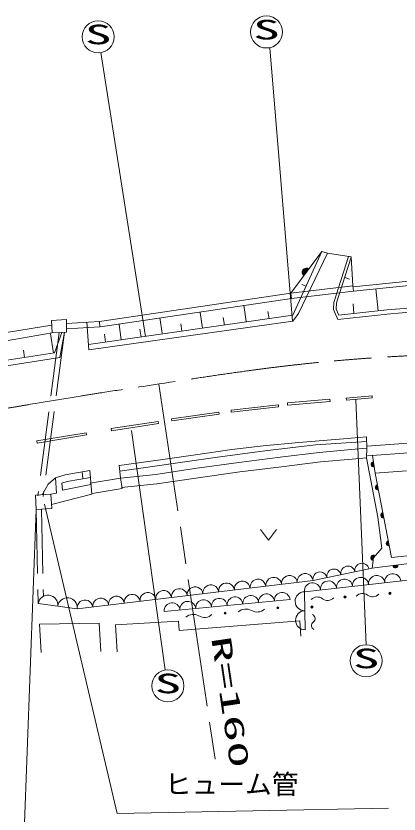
# Model space of a CAD drawing. Units: millimetres, scale not verified. Extents: x 40000 to 680000, y 20000 to 380000.
# Drawn here: x 214070 to 249894, y 263288 to 338031 of the extents above; entities that cross this region are included whole.
import ezdxf
from ezdxf.enums import TextEntityAlignment as Align

# ---------------------------------------------------------------- set-up
doc = ezdxf.new("R2010")
doc.units = ezdxf.units.MM
doc.header["$LTSCALE"] = 1000
doc.linetypes.add('CHAIN', pattern=[18.5, 12, -1.5, 3.5, -1.5])
doc.linetypes.add('DASHED', pattern=[7.5, 6, -1.5])
for name, color, linetype, lineweight in [('M-BGD', 7, 'Continuous', 13), ('M-BMK', 2, 'CHAIN', 13), ('M-STR-HTXT', 7, 'Continuous', 13)]:
    doc.layers.add(name, color=color, linetype=linetype, lineweight=lineweight)
doc.styles.add('ＭＳ ゴシック', font='')
doc.styles.get('ＭＳ ゴシック').set_extended_font_data('MS Gothic')

msp = doc.modelspace()

# ---------------------------------------------------------------- linework, layer by layer
at = {"layer": 'M-BGD'}
for p, q in [((239776, 312058), (242681, 315963)), ((242681, 315963), (239962, 310000)), ((240486, 310161), (243210, 315813)), ((243210, 315813), (242681, 315963)), ((245425, 315470), (243210, 315813)), ((243811, 311207), (245182, 315508)), ((245421, 315432), (244058, 311160)), ((245584, 312748), (245425, 315470)), ((245275, 313378), (244820, 313550)), ((245602, 312649), (250814, 313184)), ((240811, 312896), (241201, 312718)), ((245584, 312748), (245643, 312252)), ((245643, 312252), (250846, 312785)), ((247726, 312465), (247945, 310409)), ((221895, 309419), (239776, 312058)), ((239776, 312058), (239849, 311563)), ((221968, 308924), (239849, 311563)), ((235392, 310931), (235607, 309431)), ((243764, 310525), (243811, 311207)), ((244058, 311160), (244018, 310570)), ((245611, 311061), (245682, 310168)), ((231299, 310248), (231509, 308783)), ((237639, 310368), (237738, 309681)), ((244175, 309605), (243764, 310525)), ((244018, 310570), (244265, 310017)), ((244265, 310017), (248744, 310494)), ((248744, 310494), (252198, 310796)), ((252220, 310397), (248783, 310096)), ((217388, 309520), (218800, 309614)), ((217453, 308344), (217388, 309520)), ((218800, 309614), (218810, 308427)), ((239962, 310000), (220857, 307258)), ((220896, 306762), (239959, 309448)), ((227736, 308331), (227527, 309745)), ((233459, 309778), (233559, 309081)), ((239959, 309448), (240486, 310161)), ((248783, 310096), (244175, 309605)), ((172581, 301964), (217413, 309068)), ((220896, 306762), (220692, 309362)), ((221895, 309419), (221924, 308920)), ((223705, 309135), (223911, 307696)), ((225667, 308688), (225771, 307963)), ((229495, 309196), (229593, 308512)), ((217453, 308344), (198876, 305181)), ((217307, 308275), (217587, 306465)), ((218810, 308427), (217453, 308344)), ((217684, 306480), (218347, 308399)), ((218164, 306032), (218613, 308415)), ((222336, 308241), (222444, 307486)), ((201095, 303917), (217684, 306480)), ((214761, 306726), (214866, 306045)), ((198510, 303002), (218164, 306032)), ((239450, 301791), (243426, 302131)), ((243426, 302131), (243443, 301932)), ((244959, 302236), (247370, 302469)), ((244959, 302236), (244979, 302037)), ((244979, 302037), (247390, 302270)), ((247370, 302469), (247390, 302270)), ((234187, 301118), (238607, 301612)), ((234209, 300919), (238629, 301414)), ((238607, 301612), (238629, 301414)), ((239450, 301791), (239467, 301592)), ((239467, 301592), (243443, 301932)), ((228626, 300311), (233050, 300921)), ((228654, 300113), (233077, 300723)), ((233050, 300921), (233077, 300723)), ((234187, 301118), (234209, 300919)), ((222968, 299382), (227376, 300065)), ((222999, 299184), (227407, 299868)), ((227376, 300065), (227407, 299868)), ((228626, 300311), (228654, 300113)), ((216016, 298225), (220630, 298985)), ((220630, 298985), (220663, 298787)), ((222968, 299382), (222999, 299184)), ((216016, 298225), (216048, 298028)), ((216048, 298028), (220663, 298787)), ((240518, 298069), (244699, 298430)), ((244699, 298430), (246841, 298614)), ((246841, 298614), (246890, 297552)), ((234253, 297435), (237199, 297761)), ((237199, 297761), (240518, 298069)), ((237342, 297306), (242088, 297861)), ((242088, 297861), (246861, 298176)), ((245426, 297432), (246890, 297552)), ((246890, 297552), (246852, 296634)), ((227597, 296448), (230863, 296938)), ((230863, 296938), (234253, 297435)), ((232688, 296670), (237342, 297306)), ((238790, 296699), (242440, 297160)), ((242440, 297160), (245426, 297432)), ((247399, 296873), (247672, 295198)), ((223724, 295931), (227597, 296448)), ((223786, 295396), (232688, 296670)), ((230760, 295644), (234904, 296224)), ((234904, 296224), (238790, 296699)), ((238901, 295806), (242538, 296265)), ((242538, 296265), (245503, 296535)), ((245503, 296535), (246852, 296634)), ((246852, 296634), (247901, 291104)), ((218662, 295056), (220992, 295477)), ((220274, 295347), (220319, 294673)), ((220992, 295477), (221159, 293238)), ((223858, 294764), (223724, 295931)), ((227144, 295097), (230760, 295644)), ((230890, 294754), (235021, 295331)), ((235021, 295331), (238901, 295806)), ((250589, 295444), (247672, 295198)), ((217080, 294176), (217768, 294766)), ((217768, 294766), (218662, 295056)), ((217779, 294769), (217872, 293354)), ((221042, 294798), (218849, 294418)), ((223842, 294753), (227144, 295097)), ((224007, 293767), (223858, 294764)), ((227258, 294204), (230890, 294754)), ((247672, 295198), (249201, 287329)), ((216511, 293183), (217080, 294176)), ((218849, 294418), (218369, 294291)), ((218369, 294291), (218410, 293631)), ((218410, 293631), (221058, 294155)), ((223935, 293858), (227258, 294204)), ((215888, 293145), (217336, 293234)), ((215963, 291814), (215888, 293145)), ((217872, 293354), (217336, 293234)), ((217336, 293234), (217414, 291904)), ((221159, 293238), (217393, 292264)), ((217414, 291904), (215963, 291814)), ((247901, 291104), (248282, 288179)), ((236930, 289949), (237680, 288949)), ((237680, 288949), (238430, 289949)), ((248282, 288179), (247496, 287291)), ((247496, 287291), (247398, 286320)), ((249201, 287329), (252758, 287676)), ((241852, 285158), (247398, 286320)), ((247356, 286311), (251757, 286858)), ((241852, 285158), (219786, 282504)), ((219786, 282504), (241852, 285158)), ((251559, 285298), (241047, 284107)), ((241047, 284107), (251559, 285298)), ((241047, 284107), (241125, 280552)), ((241125, 280552), (241047, 284107)), ((239704, 283371), (227936, 282265)), ((227936, 282265), (239704, 283371)), ((219786, 282504), (216155, 282991)), ((216155, 282991), (219786, 282504)), ((216268, 281062), (221846, 281152)), ((216419, 278418), (216268, 281062)), ((221846, 281152), (222020, 278521)), ((223366, 281003), (229275, 281343)), ((229275, 281343), (229328, 280484)), ((229328, 280484), (240617, 281393)), ((240617, 281393), (240719, 279936)), ((223534, 278476), (223366, 281003))]:
    msp.add_line(p, q, dxfattribs=at)
at = {"layer": 'M-BGD', "linetype": 'DASHED'}
for p, q in [((239776, 312058), (245584, 312748)), ((239835, 311561), (245643, 312252)), ((218793, 309238), (221895, 309419)), ((218822, 308739), (221924, 308920)), ((218099, 308383), (216116, 293090)), ((218613, 308415), (216612, 293032)), ((246881, 297739), (250728, 298010)), ((246945, 296841), (250791, 297112)), ((221015, 294282), (223842, 294753)), ((221180, 293295), (224007, 293767)), ((215963, 291814), (216155, 282991)), ((216463, 291825), (216640, 283694))]:
    msp.add_line(p, q, dxfattribs=at)
at = {"layer": 'M-BGD'}
for centre, radius in [((249044, 283952), 100), ((244839, 283622), 100), ((244839, 283622), 50), ((249044, 283952), 50), ((238555, 282596), 100), ((238555, 282596), 50), ((241749, 282672), 100), ((241749, 282672), 50), ((233633, 282097), 100), ((233633, 282097), 50)]:
    msp.add_circle(centre, radius, dxfattribs=at)
for centre, radius, start, end in [((241228, 314010), 400, 53.35123, 233.35123), ((241228, 314010), 400, 53.35123, 233.35123), ((241228, 314010), 350, 53.35123, 233.35123), ((241228, 314010), 300, 53.35123, 233.35123), ((241228, 314010), 250, 53.35123, 233.35123), ((241228, 314010), 200, 53.35123, 233.35123), ((241228, 314010), 150, 53.35123, 233.35123), ((241228, 314010), 100, 53.35123, 233.35123), ((241228, 314010), 50, 53.35123, 233.35123), ((247535, 296036), 250, 99.26083, 279.26083), ((247535, 296036), 200, 99.26083, 279.26083), ((247535, 296036), 150, 99.26083, 279.26083), ((247535, 296036), 100, 99.26083, 279.26083), ((247535, 296036), 50, 99.26083, 279.26083), ((247927, 293886), 250, 101.00112, 281.00112), ((247927, 293886), 200, 101.00112, 281.00112), ((247927, 293886), 150, 101.00112, 281.00112), ((247927, 293886), 100, 101.00112, 281.00112), ((247927, 293886), 50, 101.00112, 281.00112), ((248437, 291263), 250, 101.00112, 281.00112), ((248437, 291263), 200, 101.00112, 281.00112), ((248437, 291263), 150, 101.00112, 281.00112), ((248437, 291263), 100, 101.00112, 281.00112), ((248437, 291263), 50, 101.00112, 281.00112), ((248946, 288641), 250, 101.00112, 281.00112), ((248946, 288641), 200, 101.00112, 281.00112), ((248946, 288641), 150, 101.00112, 281.00112), ((248946, 288641), 100, 101.00112, 281.00112), ((248946, 288641), 50, 101.00112, 281.00112), ((247513, 287289), 250, 72.81629, 252.81629), ((247513, 287289), 200, 72.81629, 252.81629), ((247513, 287289), 150, 72.81629, 252.81629), ((247513, 287289), 100, 72.81629, 252.81629), ((247513, 287289), 50, 72.81629, 252.81629), ((245120, 285838), 668, 11.7535, 191.7535), ((246428, 286110), 668, 11.7535, 191.7535), ((249556, 286585), 250, 187.08638, 7.08638), ((249556, 286585), 200, 187.08638, 7.08638), ((249556, 286585), 150, 187.08638, 7.08638), ((249556, 286585), 100, 187.08638, 7.08638), ((249556, 286585), 50, 187.08638, 7.08638), ((239645, 284892), 741, 6.85667, 186.85667), ((241116, 285069), 741, 6.85667, 186.85667), ((242505, 285294), 668, 11.7535, 191.7535), ((243813, 285566), 668, 11.7535, 191.7535), ((247805, 284873), 756, 6.46287, 186.46287), ((249307, 285043), 756, 6.46287, 186.46287), ((233761, 284185), 741, 6.85667, 186.85667), ((235232, 284362), 741, 6.85667, 186.85667), ((236703, 284538), 741, 6.85667, 186.85667), ((238174, 284715), 741, 6.85667, 186.85667), ((241798, 284192), 756, 6.46287, 186.46287), ((243299, 284362), 756, 6.46287, 186.46287), ((244801, 284533), 756, 6.46287, 186.46287), ((246303, 284703), 756, 6.46287, 186.46287), ((226406, 283300), 741, 6.85667, 186.85667), ((227877, 283477), 741, 6.85667, 186.85667), ((229348, 283654), 741, 6.85667, 186.85667), ((230819, 283831), 741, 6.85667, 186.85667), ((232290, 284008), 741, 6.85667, 186.85667), ((238969, 283301), 739, 5.36777, 185.36777), ((241066, 283218), 889, 91.255, 271.255), ((217063, 282870), 916, 352.36201, 172.36201), ((218878, 282626), 916, 352.36201, 172.36201), ((220522, 282593), 741, 6.85667, 186.85667), ((221993, 282770), 741, 6.85667, 186.85667), ((223464, 282946), 741, 6.85667, 186.85667), ((224935, 283123), 741, 6.85667, 186.85667), ((231614, 282610), 739, 5.36777, 185.36777), ((233085, 282749), 739, 5.36777, 185.36777), ((234556, 282887), 739, 5.36777, 185.36777), ((236027, 283025), 739, 5.36777, 185.36777), ((237498, 283163), 739, 5.36777, 185.36777), ((242257, 282823), 795, 52.94231, 136.02706), ((243215, 284092), 795, 232.94231, 316.02706), ((246462, 283153), 795, 52.94231, 136.02706), ((247421, 284422), 795, 232.94231, 316.02706), ((228672, 282334), 739, 5.36777, 185.36777), ((230143, 282472), 739, 5.36777, 185.36777), ((230644, 280933), 1056, 59.95099, 131.64348), ((231701, 282761), 1056, 239.95099, 311.64348), ((235565, 281433), 1056, 59.95099, 131.64348), ((236623, 283261), 1056, 239.95099, 311.64348), ((241105, 281441), 889, 91.255, 271.255), ((241634, 281599), 411, 306.11312, 64.29259), ((242119, 280934), 411, 126.11312, 244.29259)]:
    msp.add_arc(centre, radius, start, end, dxfattribs=at)
at = {"layer": 'M-BMK'}
msp.add_line((227444, 303544), (232822, 267610), dxfattribs=at)
msp.add_open_spline([(212184, 301112), (212527, 301170), (212870, 301228), (213213, 301286), (213556, 301344), (213899, 301401), (214242, 301459), (214584, 301517), (214927, 301575), (215270, 301632), (217328, 301978), (219386, 302320), (221446, 302646), (223453, 302964), (225462, 303266), (227470, 303573), (230198, 303990), (232926, 304415), (235660, 304788), (237320, 305014), (238983, 305221), (240649, 305404), (242782, 305638), (244919, 305833), (247059, 305984), (249168, 306133), (251279, 306240), (253392, 306313), (255465, 306386), (257540, 306426), (259615, 306420), (260754, 306416), (261893, 306399), (263032, 306376), (263222, 306372), (263411, 306368), (263601, 306364), (263791, 306359), (263981, 306355), (264171, 306350), (264360, 306345), (264550, 306340), (264740, 306335)], degree=3, knots=[0, 0, 0, 0, 1, 1, 1, 2, 2, 2, 3, 3, 3, 4, 4, 4, 5, 5, 5, 6, 6, 6, 7, 7, 7, 8, 8, 8, 9, 9, 9, 10, 10, 10, 11, 11, 11, 12, 12, 12, 13, 13, 13, 14, 14, 14, 14], dxfattribs=at)
at = {"layer": 'M-STR-HTXT'}
for p, q in [((237806, 335051), (239932, 309452)), ((221993, 334596), (226173, 308021)), ((246837, 279140), (245858, 302079)), ((228026, 276784), (224874, 299205)), ((216741, 292306), (223520, 263353)), ((215963, 291814), (214224, 244782)), ((248905, 263826), (223520, 263353))]:
    msp.add_line(p, q, dxfattribs=at)
for centre in [(237499, 336531), (221761, 336082), (246823, 277644), (228278, 275299)]:
    msp.add_circle(centre, 1500, dxfattribs=at)

# ---------------------------------------------------------------- texts
at = {"layer": 'M-BMK', "style": 'ＭＳ ゴシック', "width": 2}
msp.add_text('R=160', height=1833, rotation=278.443, dxfattribs=at).set_placement((232690, 273576), align=Align.BOTTOM_CENTER)
at = {"layer": 'M-STR-HTXT', "style": 'ＭＳ ゴシック', "width": 2}
for p in [(220511, 334832), (236249, 335281), (245573, 276394), (227028, 274049)]:
    msp.add_text('S', height=1833, dxfattribs=at).set_placement(p, align=Align.BOTTOM_LEFT)
at = {"layer": 'M-STR-HTXT', "style": 'ＭＳ ゴシック'}
msp.add_text('ヒューム管', height=1833, dxfattribs=at).set_placement((227991, 264614), align=Align.BOTTOM_LEFT)

doc.saveas('drawing.dxf')
